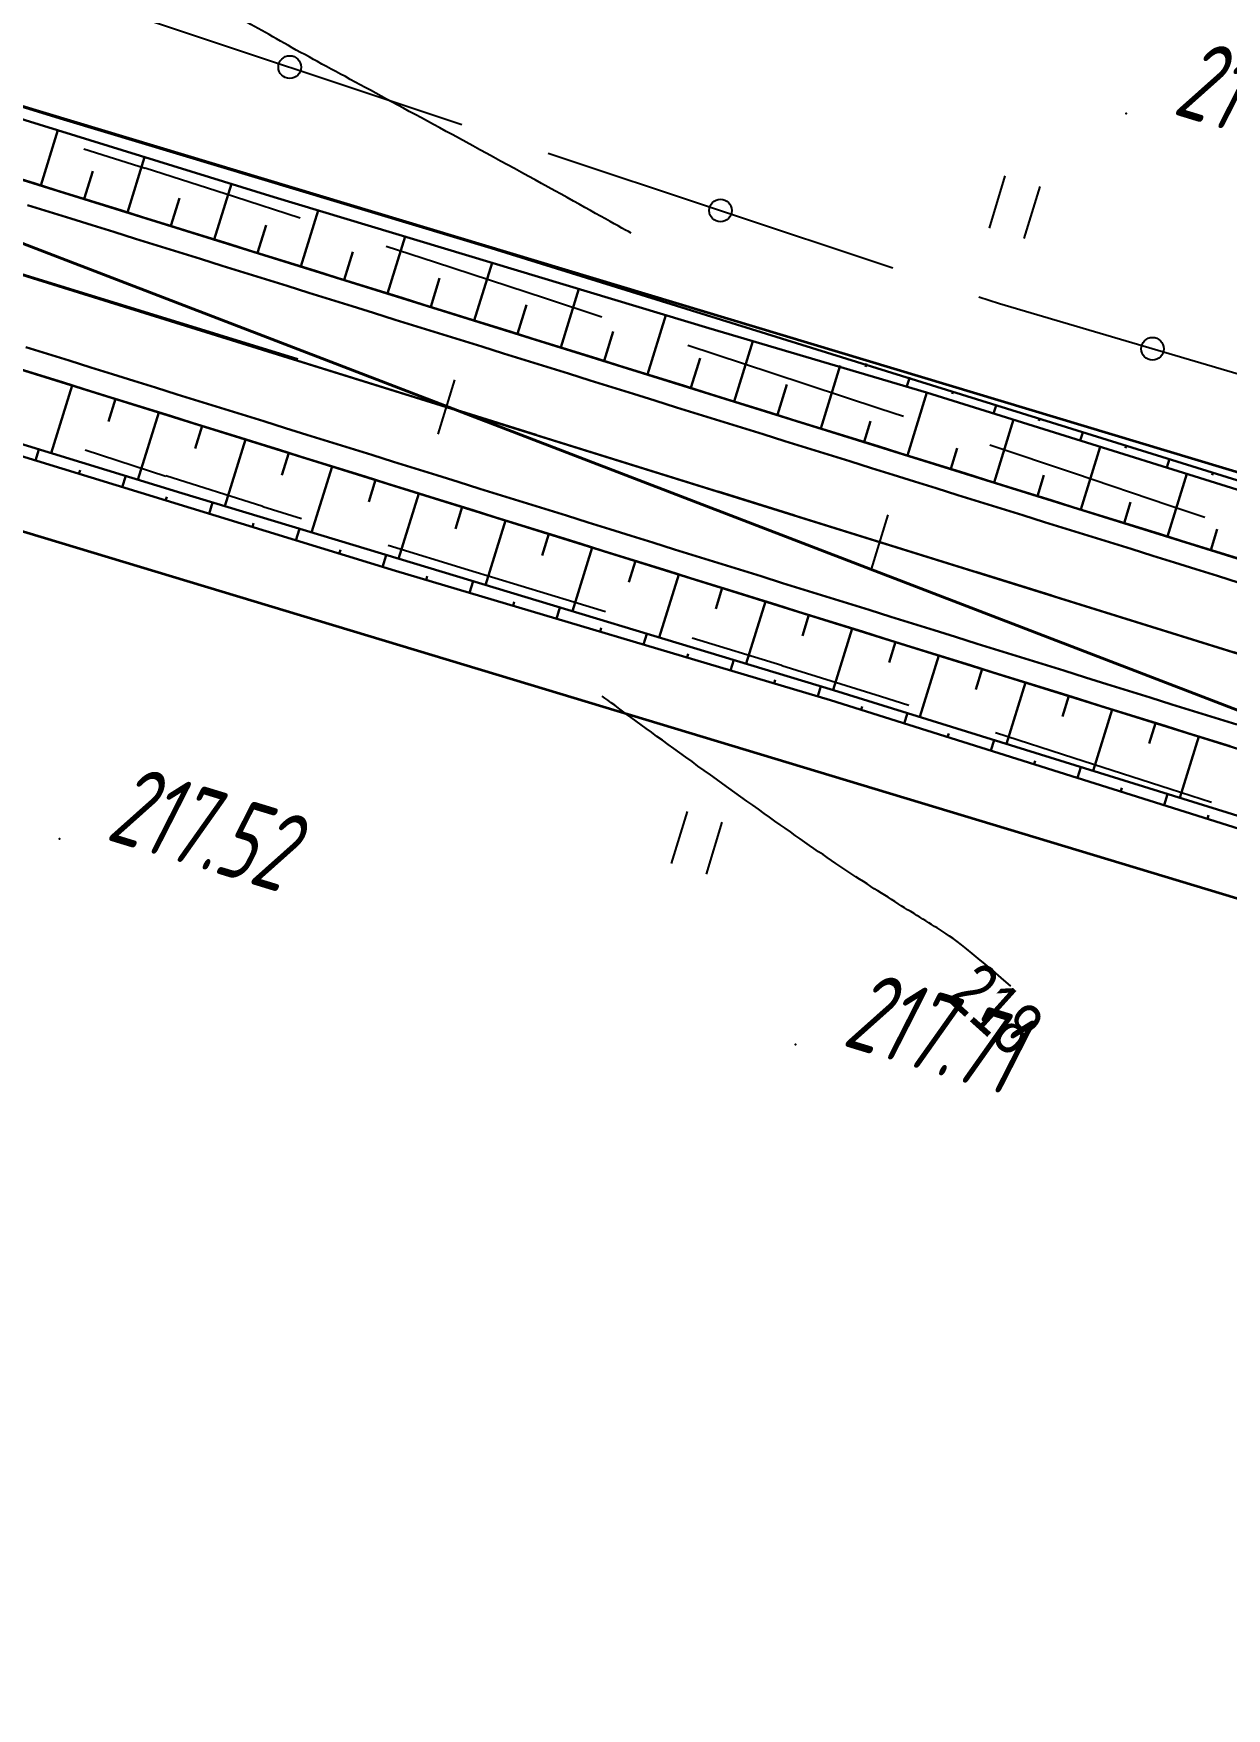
# Model space of a CAD drawing. Header units: millimetres. Extents: x -1799 to 6962, y -1020 to 4121.
# Drawn here: x -1489.8 to -1437.2, y 3811.4 to 3885.2 of the extents above; entities that cross this region are included whole.
import ezdxf

# ---------------------------------------------------------------- set-up
doc = ezdxf.new("R2010")
doc.units = ezdxf.units.MM
doc.linetypes.add('CONTI', pattern=[0])
doc.linetypes.add('STROT', pattern=[1.7, 0.5, -1.2])
for name, color, linetype, lineweight in [('10', 1, 'Continuous', 35), ('КОПИЯ_ОСЬ_13_ОТКОСЫ', 7, 'Continuous', 30), ('КОПИЯ_ОСЬ_ГРАНИЦЫ_ПОЛОС', 7, 'Continuous', 30), ('ОСЬ_ВЕРХ_ПОКРЫТИЯ_ГРАНИЦЫ_ПОЛОС', 7, 'Continuous', 30), ('ОСЬ_ВЕРХ_ПОКРЫТИЯ_ОСЬ', 1, 'Continuous', 30), ('Уклоны ПЧ', 5, 'Continuous', 30)]:
    doc.layers.add(name, color=color, linetype=linetype, lineweight=lineweight)
for name, color, linetype in [('_Ростелеком', 6, 'Continuous'), ('GOR_BDEFAULT', 212, 'CONTI'), ('PI_OTDEFAULT', 172, 'CONTI'), ('PI_TTDEFAULT', 5, 'CONTI'), ('PLN_O', 7, 'CONTI'), ('SIT_LDEFAULT', 7, 'CONTI'), ('ZAPSKDEFAULT', 7, 'CONTI'), ('КОПИЯ_ОСЬ_ТАНГЕНСЫ', 1, 'Continuous'), ('ОСЬ_ВЕРХ_ПОКРЫТИЯ_ПИКЕТЫ', 1, 'Continuous'), ('ОСЬ_ВЕРХ_ПОКРЫТИЯ_ТАНГЕНСЫ', 1, 'Continuous'), ('разметка', 7, 'Continuous')]:
    doc.layers.add(name, color=color, linetype=linetype)
doc.styles.add('eskd', font='spds.shx', dxfattribs={"width": 1.2, "oblique": 15})
doc.styles.add('SHRFT', font='TXT', dxfattribs={"width": 3.5})
doc.styles.add('STYLE1', font='romand.shx', dxfattribs={"width": 0.9})
doc.linetypes.add('кабель_связи_проект.', pattern='A,10,-1,["/",STYLE1,S=3,R=0,X=0,Y=-1.5],-4.1', length=15.1)

# ---------------------------------------------------------------- blocks, each defined once
blk = doc.blocks.new('BL_2011')
at = {"color": 0}
for p, q in [((0, 0), (0, 2.4)), ((1.6, 0), (1.6, 2.4))]:
    blk.add_line(p, q, dxfattribs=at)
blk = doc.blocks.new('Стрелка')
at = {"layer": 'Уклоны ПЧ', "ltscale": 2}
for points in [[(-0.02342005360436872, -0.04794833697465961), (-0.02342005360436872, 17.97170368749525)], [(-0.02342005360436872, -0.04794833697465961), (-0.5784949510263147, 2.621650927669716)], [(-0.02342005360436872, -0.04794833697465961), (0.5316548438175772, 2.621650927669716)]]:
    blk.add_lwpolyline(points, dxfattribs=at)

msp = doc.modelspace()

# ---------------------------------------------------------------- linework, layer by layer
at = {"layer": '10'}
for points in [[(-1663.636625153935, 3941.522183521104), (-1663.636625153935, 3941.522183521104), (-1660.504035623444, 3940.703480734875), (-1623.014035623686, 3929.81348073521), (-1594.45403562363, 3919.163480734837), (-1520.484035623425, 3891.126014574816), (-1408.554035623723, 3857.403480735061), (-1310.614035623314, 3827.993480734912), (-1310.614035623314, 3827.693480735098), (-1200.334035623519, 3792.743480734912), (-1162.754035623444, 3776.953480734875)], [(-804.504035623444, 3662.403480735061), (-824.5340356237048, 3666.023480735173), (-948.4240356233695, 3671.803480735433), (-975.8940356235744, 3675.363480735024), (-1007.464035623407, 3684.893480735284), (-1045.044035623481, 3689.693480735098), (-1091.514035623686, 3701.643480735284), (-1136.714035623407, 3726.003480734688), (-1145.914035623593, 3731.613480735024), (-1190.934035623612, 3759.81348073521), (-1203.524035623463, 3777.133480735508), (-1281.424035623369, 3800.433480735322), (-1370.854035623537, 3827.173480734614), (-1423.974035623649, 3843.233480735135), (-1467.20403562363, 3856.303480735433), (-1517.944035623388, 3871.633480735508), (-1536.604035623537, 3877.273480735173), (-1560.794035623481, 3884.923480734614), (-1568.404035623351, 3887.323480734986), (-1611.244035623668, 3900.8734807348), (-1670.724533441118, 3919.71056948175)]]:
    msp.add_lwpolyline(points, dxfattribs=at)
at = {"layer": '_Ростелеком', "linetype": 'кабель_связи_проект.', "lineweight": 40, "ltscale": 0.25}
msp.add_lwpolyline([(-1657.508299623549, 3939.309212735307), (-1658.166559841649, 3937.633192245302), (-1600.278279218406, 3918.21813336612), (-1339.90307447779, 3818.219484850218), (-1287.499567368408, 3802.76526898091), (-1263.755260603901, 3795.430219643203), (-1223.530477714949, 3781.706089482096), (-1196.627684615718, 3769.679823335645), (-1196.627684615718, 3769.679823335645), (-1140.230327299932, 3729.428283091088), (-1091.099603466128, 3703.07820017488), (-1044.780343006647, 3690.316537799698), (-948.5302202035, 3678.474030340475), (-823.7066648495584, 3672.227009011817)], dxfattribs=at)
at = {"layer": 'GOR_BDEFAULT', "color": 212, "elevation": 218, "flags": 128}
for points in [[(-1463.428299623591, 3876.409211734695), (-1463.548299623586, 3876.479210735683), (-1463.6882996236, 3876.549218735111), (-1463.838299623565, 3876.639214735863), (-1463.998299623598, 3876.729210735683), (-1464.178299623591, 3876.829216734891), (-1464.358299623584, 3876.929215735209), (-1464.558299623595, 3877.039216734854), (-1464.778299623567, 3877.159211734695), (-1464.998299623598, 3877.279213735287), (-1465.228299623579, 3877.409211734695), (-1465.46829962357, 3877.549218735111), (-1465.71829962357, 3877.689217735467), (-1465.978299623579, 3877.829216734891), (-1466.248299623598, 3877.979210735683), (-1466.518299623558, 3878.129212735606), (-1466.798299623586, 3878.279213735287), (-1467.088299623565, 3878.439217735467), (-1467.378299623602, 3878.599213735585), (-1467.668299623581, 3878.759217735765), (-1467.96829962357, 3878.919213734952), (-1468.268299623558, 3879.089211735328), (-1468.578299623556, 3879.259217735765), (-1468.878299623602, 3879.419213734952), (-1469.1882996236, 3879.589211735328), (-1469.498299623598, 3879.759217735765), (-1469.798299623586, 3879.929215735209), (-1470.108299623584, 3880.089211735328), (-1470.408299623572, 3880.259217735765), (-1470.70829962356, 3880.419213734952), (-1470.998299623598, 3880.579216734891), (-1471.288299623577, 3880.739212735009), (-1471.578299623556, 3880.889214735863), (-1471.858299623584, 3881.049218735111), (-1472.138299623553, 3881.199212734972), (-1472.408299623572, 3881.349213735585), (-1472.678299623591, 3881.489212735009), (-1472.948299623551, 3881.639214735863), (-1473.20829962356, 3881.779213735287), (-1473.46829962357, 3881.919213734952), (-1473.71829962357, 3882.059212735307), (-1473.96829962357, 3882.189217735467), (-1474.20829962356, 3882.319214735565), (-1474.448299623551, 3882.449212734972), (-1474.6882996236, 3882.579216734891), (-1474.918299623581, 3882.70921473523), (-1475.148299623563, 3882.829216734891), (-1475.378299623602, 3882.949212734972), (-1475.598299623574, 3883.069214735565), (-1475.818299623605, 3883.189217735467), (-1476.028299623567, 3883.309212735307), (-1476.238299623588, 3883.419213734952), (-1476.448299623551, 3883.529213735287), (-1476.658299623572, 3883.639214735863), (-1476.858299623584, 3883.749215735507), (-1477.058299623595, 3883.859215734911), (-1477.248299623598, 3883.969216735487), (-1477.4382996236, 3884.069214735565), (-1477.628299623602, 3884.179215735209), (-1477.818299623605, 3884.279213735287), (-1478.008299623549, 3884.379212735606), (-1478.1882996236, 3884.479210735683), (-1478.368299623593, 3884.579216734891), (-1478.538299623577, 3884.679215735209), (-1478.71829962357, 3884.779213735287), (-1478.888299623553, 3884.869217735169), (-1479.058299623595, 3884.969216735487), (-1479.21829962357, 3885.059212735307), (-1479.388299623553, 3885.159211734695), (-1479.548299623586, 3885.249215735507), (-1479.70829962356, 3885.339211735328), (-1479.868299623593, 3885.429215735209), (-1480.028299623567, 3885.51921173503), (-1480.1882996236, 3885.609215734911), (-1480.338299623565, 3885.699212734972), (-1480.498299623598, 3885.789216734854), (-1480.648299623563, 3885.869217735169), (-1480.798299623586, 3885.95921473523), (-1480.948299623551, 3886.039216734854), (-1481.098299623574, 3886.129212735606), (-1481.248299623598, 3886.20921473523), (-1481.388299623553, 3886.289216734854), (-1481.538299623577, 3886.379212735606), (-1481.678299623591, 3886.45921473523), (-1481.818299623605, 3886.539216734854), (-1481.95829962356, 3886.619217735169), (-1482.098299623574, 3886.699212734972), (-1482.238299623588, 3886.76921173503), (-1482.378299623602, 3886.849213735585), (-1482.518299623558, 3886.929215735209), (-1482.648299623563, 3886.999215735507), (-1482.788299623577, 3887.079216734891), (-1482.928299623591, 3887.159211734695), (-1483.068299623605, 3887.239212735009), (-1483.21829962357, 3887.329216734891), (-1483.388299623553, 3887.429215735209), (-1483.568299623605, 3887.539216734854), (-1483.768299623558, 3887.659211734695), (-1483.988299623588, 3887.799218735111), (-1484.238299623588, 3887.95921473523), (-1484.518299623558, 3888.139214735863), (-1484.838299623565, 3888.339211735328), (-1485.1882996236, 3888.579216734891), (-1485.578299623556, 3888.829216734891), (-1486.018299623558, 3889.119217735169), (-1486.498299623598, 3889.449212734972)], [(-1446.70829962356, 3843.239212735009), (-1447.128299623602, 3843.599213735585), (-1447.498299623598, 3843.919213734952), (-1447.838299623565, 3844.20921473523), (-1448.138299623553, 3844.45921473523), (-1448.408299623572, 3844.679215735209), (-1448.658299623572, 3844.879212735606), (-1448.878299623602, 3845.049218735111), (-1449.068299623605, 3845.199212734972), (-1449.248299623598, 3845.329216734891), (-1449.408299623572, 3845.439217735467), (-1449.558299623595, 3845.539216734854), (-1449.6882996236, 3845.629212735606), (-1449.818299623605, 3845.719216735487), (-1449.948299623551, 3845.799218735111), (-1450.068299623605, 3845.869217735169), (-1450.198299623551, 3845.949212734972), (-1450.318299623605, 3846.029213735287), (-1450.448299623551, 3846.109215734911), (-1450.578299623556, 3846.189217735467), (-1450.70829962356, 3846.26921173503), (-1450.838299623565, 3846.349213735585), (-1450.96829962357, 3846.429215735209), (-1451.108299623584, 3846.51921173503), (-1451.248299623598, 3846.599213735585), (-1451.388299623553, 3846.689217735467), (-1451.528299623567, 3846.779213735287), (-1451.668299623581, 3846.869217735169), (-1451.808299623595, 3846.95921473523), (-1451.95829962356, 3847.049218735111), (-1452.108299623584, 3847.149216735189), (-1452.258299623549, 3847.239212735009), (-1452.408299623572, 3847.339211735328), (-1452.558299623595, 3847.429215735209), (-1452.71829962357, 3847.529213735287), (-1452.878299623602, 3847.629212735606), (-1453.038299623577, 3847.739212735009), (-1453.198299623551, 3847.839211735328), (-1453.368299623593, 3847.949212734972), (-1453.538299623577, 3848.059212735307), (-1453.70829962356, 3848.169213734952), (-1453.878299623602, 3848.289216734854), (-1454.058299623595, 3848.399216735189), (-1454.238299623588, 3848.51921173503), (-1454.418299623581, 3848.639214735863), (-1454.598299623574, 3848.76921173503), (-1454.788299623577, 3848.899216735189), (-1454.978299623579, 3849.029213735287), (-1455.178299623591, 3849.159211734695), (-1455.378299623602, 3849.299218735111), (-1455.578299623556, 3849.439217735467), (-1455.778299623567, 3849.579216734891), (-1455.988299623588, 3849.729210735683), (-1456.20829962356, 3849.879212735606), (-1456.418299623581, 3850.029213735287), (-1456.648299623563, 3850.189217735467), (-1456.868299623593, 3850.349213735585), (-1457.108299623584, 3850.509217735765), (-1457.338299623565, 3850.679215735209), (-1457.578299623556, 3850.849213735585), (-1457.828299623556, 3851.029213735287), (-1458.078299623556, 3851.20921473523), (-1458.338299623565, 3851.389214735863), (-1458.598299623574, 3851.579216734891), (-1458.868299623593, 3851.76921173503), (-1459.128299623602, 3851.95921473523), (-1459.398299623563, 3852.149216735189), (-1459.668299623581, 3852.349213735585), (-1459.9382996236, 3852.539216734854), (-1460.21829962357, 3852.739212735009), (-1460.488299623588, 3852.929215735209), (-1460.748299623598, 3853.129212735606), (-1461.018299623558, 3853.319214735565), (-1461.288299623577, 3853.509217735765), (-1461.548299623586, 3853.699212734972), (-1461.798299623586, 3853.879212735606), (-1462.048299623586, 3854.069214735565), (-1462.298299623586, 3854.239212735009), (-1462.538299623577, 3854.419213734952), (-1462.768299623558, 3854.589211735328), (-1462.998299623598, 3854.749215735507), (-1463.21829962357, 3854.909211734695), (-1463.428299623591, 3855.069214735565), (-1463.628299623602, 3855.20921473523), (-1463.818299623605, 3855.349213735585), (-1463.988299623588, 3855.479210735683), (-1464.158299623572, 3855.609215734911), (-1464.318299623605, 3855.719216735487), (-1464.45829962356, 3855.829216734891), (-1464.588299623565, 3855.919213734952), (-1464.70829962356, 3856.009217735765)]]:
    msp.add_lwpolyline(points, dxfattribs=at)
at = {"layer": 'PI_TTDEFAULT', "color": 5}
for p in [(-1441.618299623593, 3881.689217735467, 218.762), (-1488.628299623602, 3849.719216735487, 217.518), (-1456.1882996236, 3840.659211734695, 217.705)]:
    msp.add_point(p, dxfattribs=at)
at = {"layer": 'PLN_O'}
for p, q in [((-1486.068299623605, 3886.259217735765), (-1470.888299623553, 3881.199212734972)), ((-1467.088299623565, 3879.939217735467), (-1451.908299623572, 3874.879212735606)), ((-1448.118299623593, 3873.609215734911), (-1447.20829962356, 3873.309212735307)), ((-1447.20829962356, 3873.309212735307), (-1432.778299623567, 3869.059212735307))]:
    msp.add_line(p, q, dxfattribs=at)
for centre in [(-1478.478299623579, 3883.729210735683), (-1459.498299623598, 3877.409211734695), (-1440.45829962356, 3871.319214735565)]:
    msp.add_circle(centre, 0.5, dxfattribs=at)
at = {"layer": 'SIT_LDEFAULT', "color": 7}
for p, q in [((-1484.848299623574, 3879.259217735765), (-1487.548299623586, 3880.119217735169)), ((-1480.918299623581, 3878.009217735765), (-1484.848299623574, 3879.26921173503)), ((-1478.018299623558, 3877.069214735565), (-1480.918299623581, 3878.009217735765)), ((-1472.098299623574, 3875.129212735606), (-1474.228299623579, 3875.829216734891)), ((-1467.20829962356, 3873.529213735287), (-1472.098299623574, 3875.139214735863)), ((-1464.71829962357, 3872.70921473523), (-1467.20829962356, 3873.529213735287)), ((-1457.238299623588, 3870.249215735507), (-1460.928299623591, 3871.45921473523)), ((-1452.478299623579, 3868.679215735209), (-1457.238299623588, 3870.239212735009)), ((-1451.428299623591, 3868.329216734891), (-1452.478299623579, 3868.679215735209)), ((-1487.498299623598, 3866.869217735169), (-1483.9382996236, 3865.70921473523)), ((-1443.898299623563, 3865.819214735565), (-1447.628299623602, 3867.069214735565)), ((-1483.9382996236, 3865.729210735683), (-1479.668299623581, 3864.379212735606)), ((-1439.738299623588, 3864.409211734695), (-1443.898299623563, 3865.819214735565)), ((-1479.668299623581, 3864.369217735169), (-1477.95829962356, 3863.839211735328)), ((-1438.158299623572, 3863.879212735606), (-1439.738299623588, 3864.419213734952)), ((-1474.138299623553, 3862.659211734695), (-1470.598299623574, 3861.579216734891)), ((-1470.598299623574, 3861.579216734891), (-1465.95829962356, 3860.169213734952)), ((-1465.95829962356, 3860.169213734952), (-1464.568299623605, 3859.749215735507)), ((-1460.738299623588, 3858.589211735328), (-1456.798299623586, 3857.379212735606)), ((-1456.798299623586, 3857.369217735169), (-1452.4382996236, 3856.009217735765)), ((-1452.4382996236, 3856.009217735765), (-1451.198299623551, 3855.619217735169)), ((-1447.378299623602, 3854.409211734695), (-1443.928299623591, 3853.299218735111)), ((-1443.928299623591, 3853.299218735111), (-1439.678299623591, 3851.929215735209)), ((-1439.678299623591, 3851.929215735209), (-1437.858299623584, 3851.339211735328))]:
    msp.add_line(p, q, dxfattribs=at)
at = {"layer": 'КОПИЯ_ОСЬ_13_ОТКОСЫ'}
for p, q in [((-1489.450076136176, 3878.516652432655), (-1488.693512159187, 3880.944458107849)), ((-1485.631205686766, 3877.32659844627), (-1484.871445038842, 3879.764662220527)), ((-1487.540640910816, 3877.921625441325), (-1487.161559749444, 3879.13809280136)), ((-1481.812335236687, 3876.136544461747), (-1481.049377907029, 3878.584866329481)), ((-1483.721770461581, 3876.731571454008), (-1483.341090965541, 3877.953167863575)), ((-1477.993464787452, 3874.94649047443), (-1477.223418885978, 3877.417559517001)), ((-1479.902900012055, 3875.541517467623), (-1479.520622178205, 3876.76824292579)), ((-1474.174594337577, 3873.756436489907), (-1473.393657251019, 3876.262455212337)), ((-1476.084029562209, 3874.3514634831), (-1475.696283814168, 3875.595735423652)), ((-1470.355723887964, 3872.566382503522), (-1469.563895615944, 3875.107350906742)), ((-1472.265159112771, 3873.161409496714), (-1471.871967773206, 3874.423156278593)), ((-1466.536853438351, 3871.376328518068), (-1465.734133987999, 3873.952246603941)), ((-1468.446288663245, 3871.971355510329), (-1468.047651736639, 3873.250577133534)), ((-1462.717982988825, 3870.186274531682), (-1461.904372357463, 3872.797142300208)), ((-1464.627418213457, 3870.781301525806), (-1464.223335693174, 3872.077997988475)), ((-1458.899112539299, 3868.996220546228), (-1458.071012538732, 3871.653584544932)), ((-1460.808547764193, 3869.591247538489), (-1460.39901965326, 3870.905418843416)), ((-1456.989677314055, 3868.401193553967), (-1456.571127297988, 3869.744316059549))]:
    msp.add_line(p, q, dxfattribs=at)
for points in [[(-1642.687924493939, 3918.915540434805), (-1639.919601615131, 3917.945707925049), (-1631.789505179584, 3915.149239190308), (-1620.89121263808, 3911.487255700317), (-1608.225509818256, 3907.335892327515), (-1603.690185721576, 3905.87210143396), (-1598.23960893935, 3904.126209862915), (-1591.877594168842, 3902.104225762573), (-1583.69451921767, 3899.52374709436), (-1570.962066825092, 3895.539349206177), (-1347.280853446186, 3825.834572442261), (-1335.879333670795, 3822.330040581909), (-1324.458435233295, 3818.889114983765), (-1287.204132254779, 3807.816902764526)], [(-1644.151313956439, 3917.431179650513), (-1638.731849845111, 3915.537521966186), (-1633.303924735248, 3913.668276437012), (-1622.394249137104, 3909.985439904419), (-1610.625999625385, 3906.108627923218), (-1607.001716788471, 3904.931553490845), (-1601.578575308979, 3903.082672723022), (-1596.152900870502, 3901.246632226196), (-1588.915924246967, 3898.815521844116), (-1586.200882132709, 3897.910179742065), (-1575.338745291889, 3894.310490258423), (-1569.003494437397, 3892.219639428345), (-1540.471969779193, 3882.941700585571), (-1511.903457816303, 3873.77826751062), (-1502.351394828022, 3870.818634637085), (-1483.229110892475, 3864.957855828491), (-1473.659118827045, 3862.056259759155), (-1454.510009940326, 3856.281662591186), (-1435.413879569232, 3850.337120660034), (-1397.202270682514, 3838.510094292847), (-1348.108947928607, 3823.169106133667), (-1336.694671805561, 3819.650688775268), (-1325.260986502826, 3816.195961602417), (-1301.526367362201, 3809.119957574097)], [(-1507.678467113486, 3887.336215229158), (-1488.448433148287, 3881.415341118735), (-1469.597784236152, 3875.749873152387), (-1431.215973217002, 3863.808188648348), (-1412.12339814376, 3857.85218736661), (-1392.997513133994, 3852.003119678621), (-1373.909988719932, 3846.030890674715), (-1344.796402294151, 3837.029662342195), (-1340.260269481651, 3835.638541431551), (-1335.720932323447, 3834.257964344149), (-1328.906692821494, 3832.204802723055), (-1322.086136180869, 3830.172766895418), (-1316.613693553916, 3828.559470386629)], [(-1498.269979254566, 3883.900522493211), (-1479.160523188117, 3878.001814552036), (-1460.013058213421, 3872.226698153106), (-1450.423076612662, 3869.396619785962), (-1431.332897169303, 3863.432981480298), (-1374.09058759899, 3845.451375950513), (-1343.171947462271, 3835.860631931958), (-1331.824382765006, 3832.394201267895), (-1320.457530958365, 3828.991521824536), (-1293.696300489615, 3821.074712742505)], [(-1498.269979254566, 3883.900522493211), (-1479.160523188117, 3878.001814552036), (-1460.013058213421, 3872.226698153106), (-1450.423080760947, 3869.396617145662), (-1431.332886058799, 3863.432982654695), (-1374.090591747276, 3845.45137712491), (-1343.171951610557, 3835.860633106356), (-1331.824386913291, 3832.394202442293), (-1320.457535106651, 3828.991522998934), (-1293.696304637901, 3821.074713916903)], [(-1502.351394372896, 3870.81863528156), (-1483.229110437349, 3864.957856472966), (-1473.659118371919, 3862.05626040363), (-1454.51002474399, 3856.281663235662), (-1435.413894372896, 3850.337121304509), (-1397.202285486177, 3838.510094937322), (-1348.108962732271, 3823.169106778142), (-1336.694686609224, 3819.650689419744), (-1325.260970788911, 3816.195962246892), (-1301.526382165865, 3809.119958218572)], [(-1455.080120069693, 3867.806600559888), (-1454.216167432975, 3870.579023350415)], [(-1453.061508495322, 3870.667357654695), (-1453.104721385947, 3870.529731006746)], [(-1488.062072928607, 3869.70559752771), (-1488.992340262592, 3866.720390923706)], [(-1451.153366405479, 3870.068225116854), (-1451.280197460166, 3869.664248676424)], [(-1449.245209056846, 3869.469096393709), (-1449.287491161338, 3869.334437580233)], [(-1486.152633841693, 3869.110565789429), (-1486.462722953022, 3868.115494378296)], [(-1451.261241895865, 3866.616552342114), (-1450.397411329459, 3869.388593662915)], [(-1447.337051708213, 3868.869963855867), (-1447.462128002158, 3868.471640796785)], [(-1484.243210013568, 3868.515534051147), (-1485.167526419818, 3865.549400933472)], [(-1482.333770926654, 3867.920509942261), (-1482.641876395404, 3866.931793816772)], [(-1453.17066572399, 3867.211576451001), (-1452.882701856803, 3868.135717381177)], [(-1447.442363722037, 3865.426511753735), (-1446.57935713024, 3868.195867527661)], [(-1445.428909618369, 3868.270835132723), (-1445.470596630088, 3868.138060779695)], [(-1492.944472986177, 3867.393601712224), (-1473.823043542818, 3861.530213650701), (-1454.647781091646, 3855.839623745916), (-1435.571853357271, 3849.830163296697), (-1416.469466882661, 3843.905671414373), (-1397.322158533052, 3838.125344571111), (-1378.245681482271, 3832.117791470525), (-1359.206069665865, 3825.991853054998), (-1347.399886804536, 3822.229707058904), (-1342.84269686313, 3820.78933840656), (-1340.106734949068, 3819.930184659001), (-1333.256087976411, 3817.816697415349), (-1326.398940759615, 3815.724427517888), (-1320.919875818208, 3814.069817837712), (-1301.737472253755, 3808.409661587712)], [(-1480.42433183974, 3867.325478203979), (-1481.341293509662, 3864.38299620935)], [(-1443.520752269736, 3867.671706409578), (-1443.644089061729, 3867.278907032137)], [(-1489.682342248872, 3866.393304165837), (-1489.531326013521, 3866.885804471013)], [(-1478.514892752826, 3866.730454095093), (-1478.820556815326, 3865.749619134155)], [(-1449.351787550162, 3866.021528233227), (-1449.063854200553, 3866.945547093091)], [(-1443.623485548209, 3864.236463535962), (-1442.7613334486, 3867.003141392407)], [(-1441.612610179893, 3867.072570057039), (-1441.653717357627, 3866.941642017488)], [(-1439.70445283126, 3866.473441333895), (-1439.826050121299, 3866.086180896883)], [(-1487.770217615083, 3865.806969937322), (-1487.719878869966, 3865.971139248845)], [(-1485.858092981294, 3865.220643338201), (-1485.706756311372, 3865.714181241033)], [(-1476.605468924701, 3866.135422356811), (-1477.513626273334, 3863.221169121948)], [(-1445.532909376334, 3864.831487644848), (-1445.245250684928, 3865.754606236157)], [(-1439.804607374381, 3863.046422947583), (-1438.943279249381, 3865.810415257153)], [(-1437.796295482627, 3865.87431261075), (-1437.836838085166, 3865.745223255281)], [(-1474.696029837787, 3865.540398247925), (-1474.998748953998, 3864.568977959839)], [(-1483.945968347505, 3864.634309109685), (-1483.895522790865, 3864.798821743962)], [(-1482.033858972505, 3864.047974881169), (-1481.88078280063, 3864.54715090656)], [(-1472.786590750873, 3864.945366509643), (-1473.684524710834, 3862.063927300659)], [(-1470.877166922748, 3864.350334771362), (-1471.176468070209, 3863.389855035034)], [(-1441.714061720084, 3863.64144705647), (-1441.426677686881, 3864.563673008618)], [(-1480.121734338716, 3863.461640652654), (-1480.070708948091, 3863.628030117986)], [(-1468.967727835834, 3863.755310662475), (-1469.854705985248, 3860.909004815308)], [(-1478.209609704927, 3862.875306424138), (-1478.053405481294, 3863.384705838201)], [(-1467.05828874892, 3863.160278924194), (-1467.353958304584, 3862.211510308472)], [(-1437.895183546256, 3862.451398838696), (-1437.608074171256, 3863.372732151684)], [(-1476.297485071138, 3862.288972195623), (-1476.245422082857, 3862.45877200031)], [(-1474.385360437349, 3861.702645596501), (-1474.224624353365, 3862.226853665349)], [(-1465.148849662006, 3862.565254815308), (-1466.024887259662, 3859.754082329956)], [(-1472.469543176607, 3861.128541287419), (-1472.417556482271, 3861.303757962224)], [(-1463.239410575092, 3861.970223077026), (-1463.53143328017, 3861.033165581909)], [(-1461.329986746967, 3861.37519896814), (-1462.195068534076, 3858.599167473999)], [(-1470.552200036958, 3860.559533413884), (-1470.399718957857, 3861.073357876775)], [(-1459.420562918842, 3860.780167229858), (-1459.708923514545, 3859.854820855347)], [(-1468.634841638521, 3859.990525540349), (-1468.584014612154, 3860.161805447576)], [(-1466.717498498872, 3859.421525296209), (-1466.570022302583, 3859.918473538396)], [(-1457.511108573139, 3860.185135491577), (-1458.365265067279, 3857.444244988647)], [(-1455.601684745014, 3859.59011138269), (-1455.886383231342, 3858.676476128784)], [(-1464.800140100435, 3858.852517422673), (-1464.750991540865, 3859.018166836736)], [(-1462.882796960786, 3858.283509549138), (-1462.740310388521, 3858.763589200017)], [(-1453.692260916889, 3858.995079644409), (-1454.535431082904, 3856.289322503296)], [(-1451.782806571186, 3858.400055535522), (-1452.063873465717, 3857.498131402222)], [(-1460.965438562349, 3857.714501675603), (-1460.917953210786, 3857.874528225896)], [(-1459.04811068149, 3857.145501431462), (-1458.910628992036, 3857.608712491033)], [(-1449.873382743061, 3857.805023797241), (-1450.716125662982, 3855.100639947143)], [(-1447.963958914936, 3857.20999205896), (-1448.244873221576, 3856.308533318725)], [(-1457.130752283052, 3856.576493557927), (-1457.084914880708, 3856.730897244451)], [(-1455.213393884615, 3856.007485684392), (-1455.080947595552, 3856.453828152654)], [(-1446.054504569232, 3856.614967950073), (-1446.896911795795, 3853.91173613855)], [(-1453.302932458833, 3855.415963467595), (-1453.256301599458, 3855.563988980291)], [(-1444.145080741107, 3856.019936211792), (-1444.425872977436, 3855.118858941284)], [(-1442.235626395404, 3855.424912102905), (-1443.077667411029, 3852.722824700561)], [(-1451.395339685396, 3854.815018948552), (-1451.252761560396, 3855.26768618488)], [(-1440.326202567279, 3854.829880364624), (-1440.606872733295, 3853.929184563843)], [(-1449.487777429536, 3854.214074429509), (-1449.440231042818, 3854.364968594548)], [(-1447.580184656099, 3853.613137539861), (-1447.433486658052, 3854.078774746892)], [(-1438.416778739154, 3854.234856255737), (-1439.258453543842, 3851.533913262573)], [(-1445.672591882661, 3853.012193020818), (-1445.623702722505, 3853.167405423162)], [(-1443.765029626802, 3852.411248501775), (-1443.614242273286, 3852.889855679509)], [(-1441.857436853365, 3851.810303982732), (-1441.807174402193, 3851.969842251775)], [(-1439.949874597505, 3851.209359463689), (-1439.794997888521, 3851.700944241521)], [(-1438.042281824068, 3850.608414944646), (-1437.99064608188, 3850.772279080388)]]:
    msp.add_lwpolyline(points, dxfattribs=at)
at = {"layer": 'КОПИЯ_ОСЬ_ГРАНИЦЫ_ПОЛОС'}
for points in [[(-1490.693794766112, 3878.906834297267), (-1489.740176685815, 3878.609681398061), (-1488.786558605634, 3878.312528496993), (-1487.832940525308, 3878.015375596856), (-1486.879322445127, 3877.718222696719), (-1485.925704364889, 3877.421069798444), (-1484.972086284562, 3877.123916898307), (-1484.018468204382, 3876.826763997239), (-1483.064850124114, 3876.529611096171), (-1482.111232043875, 3876.232458196034), (-1481.157613963636, 3875.935305295897), (-1480.203995883368, 3875.63815239576), (-1479.2503778031, 3875.340999495623), (-1478.296759722862, 3875.043846594554), (-1477.343141642594, 3874.746693694417), (-1476.389523562384, 3874.449540793349), (-1475.435905482116, 3874.152387893212), (-1474.482287401877, 3873.855234992144), (-1473.528669321609, 3873.558082094801), (-1472.575051241371, 3873.260929193732), (-1471.621433161103, 3872.963776291733), (-1470.667815080864, 3872.666623392527), (-1469.714197000596, 3872.369470493321), (-1468.760578920386, 3872.072317592253), (-1467.806960840147, 3871.775164692116), (-1466.85334275985, 3871.478011791979), (-1465.899724679612, 3871.180858891842), (-1464.946106599344, 3870.883705990774), (-1463.992488519105, 3870.586553089705), (-1463.038870438866, 3870.2894001905), (-1462.085252358598, 3869.992247291294), (-1461.131634278388, 3869.695094391157), (-1460.178016198179, 3869.397941489157), (-1459.224398117853, 3869.100788590883), (-1458.270780037614, 3868.803635687952), (-1457.317161957346, 3868.506482788746), (-1456.363543877107, 3868.209329888609), (-1455.409925796868, 3867.912176988472), (-1454.4563077166, 3867.615024087404), (-1453.502689636362, 3867.317871187267), (-1452.549071556123, 3867.02071828713), (-1451.595453475855, 3866.723565386062), (-1450.641835395674, 3866.426412486856), (-1449.688217315348, 3866.129259585788), (-1448.73459923508, 3865.832106687513), (-1447.780981154841, 3865.534953785514), (-1446.827363074661, 3865.237800887239), (-1445.873744994393, 3864.940647986171), (-1444.920126914154, 3864.643495084171), (-1443.966508833857, 3864.346342184966), (-1443.012890753676, 3864.049189284829), (-1442.05927267335, 3863.752036384692), (-1441.105654593082, 3863.454883484555), (-1440.152036512844, 3863.157730584418), (-1439.198418432634, 3862.860577682418), (-1438.244800352395, 3862.563424783212), (-1437.291182272156, 3862.266271883075), (-1436.337564191888, 3861.969118982007)], [(-1490.402602987704, 3870.436700971251), (-1489.449768732118, 3870.139792316047), (-1488.496934477434, 3869.842883659911), (-1487.544100222693, 3869.545975003776), (-1486.591265965419, 3869.249066347641), (-1485.638431710677, 3868.952157691506), (-1484.685597455091, 3868.655249035371), (-1483.732763199418, 3868.358340379235), (-1482.779928944792, 3868.0614317231), (-1481.827094686674, 3867.764523067896), (-1480.874260434435, 3867.46761441083), (-1479.921426177074, 3867.170705753763), (-1478.968591920731, 3866.873797098559), (-1478.015757665145, 3866.576888443356), (-1477.062923410404, 3866.27997978722), (-1476.110089155662, 3865.983071131085), (-1475.157254898388, 3865.68616247495), (-1474.204420642802, 3865.389253819746), (-1473.251586387973, 3865.092345163611), (-1472.298752132474, 3864.795436507476), (-1471.345917876888, 3864.49852785134), (-1470.393083620458, 3864.201619196137), (-1469.44024936656, 3863.904710540001), (-1468.48741511013, 3863.607801882935), (-1467.534580855301, 3863.3108932268), (-1466.581746597154, 3863.013984571596), (-1465.628912343314, 3862.717075915461), (-1464.676078089416, 3862.420167258394), (-1463.723243828737, 3862.123258604121), (-1462.770409577401, 3861.826349948918), (-1461.817575321815, 3861.529441291851), (-1460.864741065385, 3861.232532634785), (-1459.911906809799, 3860.935623978649), (-1458.959072553427, 3860.638715323445), (-1458.006238298685, 3860.34180666731), (-1457.053404042168, 3860.044898012106), (-1456.100569788387, 3859.747989355971), (-1455.147735531084, 3859.451080699836), (-1454.194901277186, 3859.154172043701), (-1453.242067020756, 3858.857263386634), (-1452.289232764355, 3858.56035473143), (-1451.336398509555, 3858.263446075295), (-1450.383564252281, 3857.966537421023), (-1449.430730001002, 3857.669628763025), (-1448.477895741109, 3857.372720107821), (-1447.525061487153, 3857.075811451686), (-1446.57222723244, 3856.77890279555), (-1445.619392974293, 3856.481994140347), (-1444.66655871958, 3856.185085485143), (-1443.713724464838, 3855.888176829008), (-1442.760890211028, 3855.591268171941), (-1441.808055953725, 3855.294359514874), (-1440.855221698052, 3854.997450858739), (-1439.902387441651, 3854.700542203535), (-1438.949553186909, 3854.4036335474), (-1437.996718931323, 3854.106724891265), (-1437.043884674893, 3853.809816236061)]]:
    msp.add_lwpolyline(points, dxfattribs=at)
at = {"layer": 'КОПИЯ_ОСЬ_ТАНГЕНСЫ'}
msp.add_line((-1630.428299624144, 3918.259214735975), (-1334.846127066694, 3826.154102989857), dxfattribs=at)
at = {"layer": 'ОСЬ_ВЕРХ_ПОКРЫТИЯ_ГРАНИЦЫ_ПОЛОС', "linetype": 'Continuous'}
for points in [[(-1274.374706251334, 3812.341451634106), (-1322.173778516959, 3826.555952061352), (-1333.550182325553, 3829.983465183911), (-1344.907299024771, 3833.474355686841), (-1564.943492872428, 3902.042413700757), (-1579.480770094107, 3906.585798252759), (-1587.648754102896, 3909.157251347241), (-1593.995471937369, 3911.170034397778), (-1599.430454237174, 3912.906507481274), (-1604.857875806998, 3914.654470432934), (-1609.366847974967, 3916.118635166821), (-1613.871387464713, 3917.593465794263), (-1617.471591932486, 3918.781682957348), (-1628.312618238639, 3922.416860569653), (-1637.292293531607, 3925.501981724438), (-1639.040050343456, 3926.114274419298)], [(-1490.694487341758, 3878.90444157963), (-1489.740874361296, 3878.607272313361), (-1488.787261380863, 3878.310103048024), (-1487.83364840043, 3878.012933784549), (-1486.880035419968, 3877.715764515487), (-1485.926422439506, 3877.418595248287), (-1484.972809459015, 3877.121425984812), (-1484.019196478554, 3876.824256718543), (-1483.065583498121, 3876.527087452275), (-1482.111970517659, 3876.229918186938), (-1481.158357537226, 3875.932748920669), (-1480.204744556764, 3875.6355796544), (-1479.251131576302, 3875.338410388132), (-1478.297518595811, 3875.041241120932), (-1477.343905615349, 3874.744071857457), (-1476.390292634975, 3874.446902591189), (-1475.436679654484, 3874.149733325851), (-1474.48306667408, 3873.852564058651), (-1473.529453693589, 3873.555394793314), (-1472.575840713098, 3873.258225527045), (-1471.622227732607, 3872.961056260777), (-1470.668614752203, 3872.663886995439), (-1469.715001771712, 3872.36671772824), (-1468.76138879125, 3872.069548461971), (-1467.807775810876, 3871.772379198496), (-1466.854162830385, 3871.475209931296), (-1465.900549849894, 3871.178040665028), (-1464.946936869461, 3870.88087139969), (-1463.993323888999, 3870.583702133422), (-1463.039710908566, 3870.286532867153), (-1462.086097928133, 3869.989363600885), (-1461.132484947671, 3869.692194334616), (-1460.17887196718, 3869.395025068347), (-1459.225258986718, 3869.09785580301), (-1458.271646006257, 3868.800686536742), (-1457.318033025824, 3868.503517272336), (-1456.364420045304, 3868.206348006998), (-1455.410855428452, 3867.909193811392)], [(-1436.6360609522, 3861.011075807189), (-1437.589673932691, 3861.308245074389), (-1438.543286913182, 3861.605414339726), (-1439.496899893586, 3861.902583605995), (-1440.450512874077, 3862.199752872263), (-1441.404125854509, 3862.496922138532), (-1442.357738834971, 3862.794091402938), (-1443.311351815433, 3863.091260671069), (-1444.264964795866, 3863.388429937338), (-1445.218577776328, 3863.685599201744), (-1446.17219075679, 3863.982768467081), (-1447.125803737281, 3864.279937733349), (-1448.079416717714, 3864.577106999618), (-1449.033029698117, 3864.874276265887), (-1449.98664267855, 3865.171445531224), (-1450.94025565907, 3865.468614798424), (-1451.893868639532, 3865.765784064693), (-1452.847481619994, 3866.06295333003), (-1453.801094600485, 3866.360122596298), (-1454.754707580889, 3866.657291860704), (-1455.70832056138, 3866.954461127904), (-1456.661933541754, 3867.251630393242), (-1457.615546522275, 3867.548799660442), (-1458.569159502707, 3867.845968925779), (-1459.522772483169, 3868.143138191116), (-1460.476385463689, 3868.440307457385), (-1461.429998444064, 3868.737476723653), (-1462.383611424526, 3869.034645988059), (-1463.337224404959, 3869.331815256191), (-1464.290837385479, 3869.628984520597), (-1465.244450365912, 3869.926153788728), (-1466.198063346374, 3870.223323052202), (-1467.151676326836, 3870.520492319402), (-1468.105289307268, 3870.81766158474), (-1469.058902287788, 3871.114830851008), (-1470.012515268163, 3871.412000117277), (-1470.966128248625, 3871.709169383545), (-1471.919741229116, 3872.006338647951), (-1472.873354209578, 3872.303507916083), (-1473.82696719004, 3872.600677180489), (-1474.780580170443, 3872.897846446757), (-1475.734193150905, 3873.195015712095), (-1476.687806131338, 3873.492184978363), (-1477.641419111829, 3873.789354244632), (-1478.59503209232, 3874.0865235109), (-1479.548645072753, 3874.383692776238), (-1480.502258053244, 3874.680862042506), (-1481.455871033677, 3874.978031308775), (-1482.40948401411, 3875.275200573181), (-1483.363096994543, 3875.572369841312), (-1484.316709975004, 3875.869539105718), (-1485.270322955466, 3876.166708371987), (-1486.223935935928, 3876.463877637324), (-1487.177548916448, 3876.761046903593), (-1488.131161896852, 3877.058216169861), (-1489.084774877256, 3877.35538543613), (-1490.038387857747, 3877.652554700536)], [(-1455.410855428452, 3867.909193811392), (-1455.410807064929, 3867.909178739798), (-1454.457194084467, 3867.61200947353), (-1453.503581104034, 3867.314840208192), (-1452.549968123514, 3867.017670941924), (-1451.59635514314, 3866.720501677518), (-1450.642742162619, 3866.423332408455), (-1449.689129182158, 3866.126163144981), (-1448.735516201754, 3865.828993879643), (-1447.781903221263, 3865.531824612443), (-1446.82829024083, 3865.234655344312), (-1445.874677260368, 3864.937486080838), (-1444.921064279877, 3864.640316814569), (-1443.967451299415, 3864.343147549232), (-1443.013838318924, 3864.045978282032), (-1442.06022533855, 3863.748809016694), (-1441.106612358059, 3863.451639750426), (-1440.152999377713, 3863.154470484157), (-1439.199386397193, 3862.85730121882), (-1438.245773416731, 3862.560131953483), (-1437.29216043624, 3862.262962687214), (-1436.338547455749, 3861.965793421877)]]:
    msp.add_lwpolyline(points, dxfattribs=at)
at = {"layer": 'ОСЬ_ВЕРХ_ПОКРЫТИЯ_ГРАНИЦЫ_ПОЛОС', "linetype": 'Continuous', "lineweight": 30}
msp.add_lwpolyline([(-1436.747494470581, 3854.761220408057), (-1437.700323630581, 3855.058145417285), (-1438.653152790552, 3855.355070425582), (-1439.605981950552, 3855.651995432948), (-1440.558811110552, 3855.948920441245), (-1441.511640270552, 3856.245845450473), (-1442.464469430552, 3856.54277045877), (-1443.417298590522, 3856.839695467067), (-1444.370127750522, 3857.136620474433), (-1445.322956910464, 3857.433545483661), (-1446.275786070464, 3857.730470491958), (-1447.228615230464, 3858.027395501186), (-1448.181444390435, 3858.324320508552), (-1449.134273550435, 3858.621245515918), (-1450.087102710406, 3858.918170523283), (-1451.039931870406, 3859.215095532511), (-1451.992761030406, 3859.512020540808), (-1452.945590190406, 3859.808945550037), (-1453.898419350289, 3860.105870557402), (-1454.851248510289, 3860.402795565699), (-1455.804077670289, 3860.699720573065), (-1456.756906830231, 3860.996645582293), (-1457.709735990231, 3861.29357059059), (-1458.662565150231, 3861.590495599818), (-1459.615394310231, 3861.887420606253), (-1460.568223470202, 3862.18434561455), (-1461.521052630202, 3862.481270621915), (-1462.473881790173, 3862.778195631144), (-1463.426710950172, 3863.075120641303), (-1464.379540110172, 3863.372045648669), (-1465.332369270085, 3863.668970654172), (-1466.285198430085, 3863.965895664332), (-1467.238027590085, 3864.262820671697), (-1468.190856750085, 3864.559745680926), (-1469.143685910085, 3864.85667068736), (-1470.096515070085, 3865.153595697519), (-1471.049344230085, 3865.450520704885), (-1472.002173390056, 3865.747445713182), (-1472.955002550056, 3866.044370720548), (-1473.907831709968, 3866.341295729776), (-1474.860660869968, 3866.638220738073), (-1475.813490029939, 3866.935145747301), (-1476.766319189881, 3867.232070753736), (-1477.719148349881, 3867.528995762964), (-1478.671977509881, 3867.825920771261), (-1479.624806669881, 3868.122845778626), (-1480.577635829881, 3868.419770786923), (-1481.530464989881, 3868.716695796152), (-1482.483294149852, 3869.013620804449), (-1483.436123309852, 3869.310545811814), (-1484.388952469764, 3869.60747081918), (-1485.341781629735, 3869.904395828408), (-1486.294610789735, 3870.201320836705), (-1487.247439949735, 3870.498245845934), (-1488.200269109735, 3870.795170852368), (-1489.153098269735, 3871.092095860665), (-1490.105927429735, 3871.38902086803)], dxfattribs=at)
at = {"layer": 'ОСЬ_ВЕРХ_ПОКРЫТИЯ_ОСЬ'}
msp.add_lwpolyline([(-1561.860352413953, 3896.891755443451), (-1347.775217594657, 3830.177560410847), (-1347.775217594657, 3830.177560410847, 0.00330241361), (-1321.869298156866, 3822.291975049687), (-1321.869298156866, 3822.291975049687), (-1286.023151538762, 3811.638830455405)], format="xyb", dxfattribs=at)
at = {"layer": 'ОСЬ_ВЕРХ_ПОКРЫТИЯ_ПИКЕТЫ'}
for p, q in [((-1471.94335630215, 3867.562119601679), (-1471.199572560718, 3869.948913633277)), ((-1452.849004053705, 3861.611849673477), (-1452.105220312942, 3863.998643703212))]:
    msp.add_line(p, q, dxfattribs=at)
at = {"layer": 'ОСЬ_ВЕРХ_ПОКРЫТИЯ_ТАНГЕНСЫ'}
msp.add_line((-1630.428299624144, 3918.259214735975), (-1334.848299624156, 3826.149214735639), dxfattribs=at)
at = {"layer": 'разметка', "linetype": 'STROT', "lineweight": 30, "ltscale": 7}
msp.add_lwpolyline([(-1666.752185957468, 3931.93467095719, 0.01522750781938193), (-1561.849754613437, 3896.889744118241), (-1347.406125533211, 3830.067871123937, 0.003288604315945664), (-1322.237807545511, 3822.40651906879), (-1286.01633866372, 3811.640374228743, -0.03773518057566602), (-1201.220455152847, 3781.749372388621, -0.04960856921293474), (-1149.702530005792, 3750.971493631986, 0.1025020384713238), (-1038.491439590571, 3701.348729628523, 0.03454137068555378), (-963.7061950824482, 3691.955496420537)], format="xyb", dxfattribs=at)

# ---------------------------------------------------------------- block references
at = {"layer": 'ZAPSKDEFAULT', "color": 7, "rotation": 342.9999999999999}
for p in [(-1447.648299623563, 3876.639214735863), (-1461.648299623563, 3848.639214735863)]:
    msp.add_blockref('BL_2011', p, dxfattribs=at)
at = {"layer": 'Уклоны ПЧ', "xscale": 2, "yscale": 2, "zscale": 2, "rotation": 252.8913871645994}
msp.add_blockref('Стрелка', (-1512.490437250139, 3881.38781820928), dxfattribs=at)

# ---------------------------------------------------------------- texts
at = {"layer": 'GOR_BDEFAULT', "color": 212, "style": 'SHRFT', "width": 0.75}
msp.add_text('218', height=2.3625, rotation=317.996506, dxfattribs=at).set_placement((-1449.615737623584, 3842.686058734928, 218))
at = {"layer": 'PI_OTDEFAULT', "color": 172, "style": 'eskd', "oblique": 10, "width": 0.8}
for s, p in [('218.76', (-1439.628299623602, 3881.689217735467)), ('217.52', (-1486.638299623553, 3849.719216735487)), ('217.71', (-1454.1882996236, 3840.649216735189))]:
    msp.add_text(s, height=3.5, rotation=342.9999999999999, dxfattribs=at).set_placement(p)

doc.saveas('drawing.dxf')
